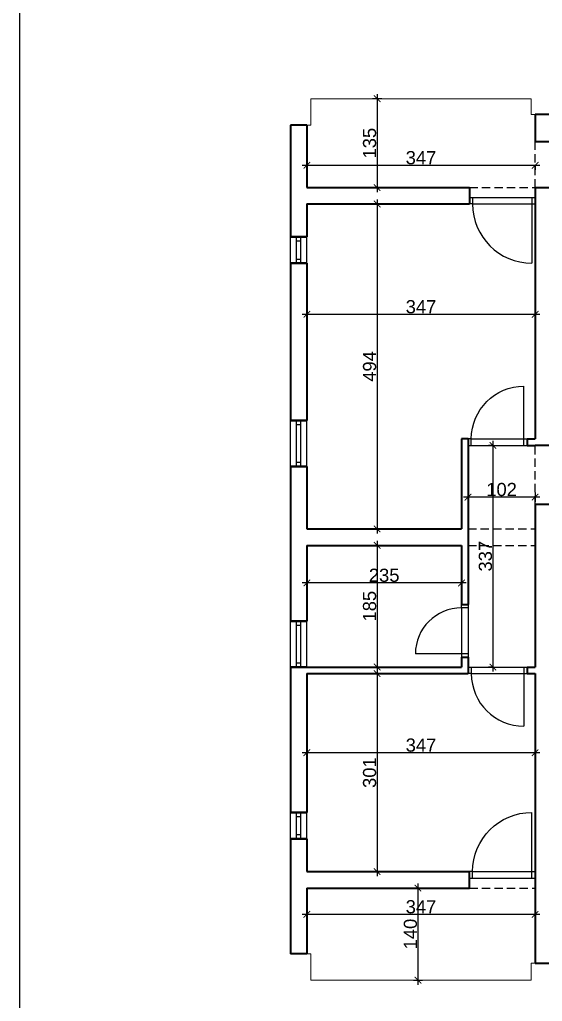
# Model space of a CAD drawing. Header units: centimetres. Extents: x 642232439 to 646206409, y 502891828 to 503284195.
# Drawn here: x 646180011 to 646180806, y 503275604 to 503277097 of the extents above; entities that cross this region are included whole.
import ezdxf

# ---------------------------------------------------------------- set-up
doc = ezdxf.new("R2010")
doc.units = ezdxf.units.CM
doc.header["$PDMODE"] = 35
doc.header["$PDSIZE"] = 0.1
doc.linetypes.add('HIDDENX2', pattern=[19.05, 12.7, -6.35])
doc.layers.add('SAST_Linija sastavnice', color=3, linetype='Continuous', plot=False)
doc.layers.add('TP_01 - 0.35', color=1, linetype='Continuous', lineweight=35)
doc.layers.add('TP_07 - 0.20', color=7, linetype='Continuous', lineweight=20)
for name, color, linetype in [('TP_Hidden', 8, 'HIDDENX2'), ('TP_Kotiranje', 3, 'Continuous'), ('TP_Otvori', 8, 'Continuous'), ('TP_Otvori.block', 8, 'Continuous')]:
    doc.layers.add(name, color=color, linetype=linetype)
doc.styles.get("Standard").update_dxf_attribs({"font": 'arial.ttf'})
doc.dimstyles.new('Radni', dxfattribs={"dimtxt": 20, "dimasz": 10, "dimexe": 7, "dimexo": 7, "dimgap": 1.25, "dimtad": 1, "dimdec": 1, "dimrnd": 0.5, "dimdsep": 46, "dimtxsty": 'Standard', "dimblk": 'ARCHTICK', "dimcen": 10, "dimdle": 7, "dimclrd": 256, "dimclre": 256, "dimadec": 1, "dimazin": 0, "dimtm": 1e-09, "dimtfac": 1, "dimtdec": 1, "dimtix": 1, "dimtmove": 0, "dimatfit": 0, "dimfxl": 7, "dimfxlon": 1, "dimarcsym": 0})

# ---------------------------------------------------------------- blocks, each defined once
blk = doc.blocks.new('*U525')
at = {"layer": 'TP_Otvori'}
for p, q in [((5, 0), (5, 90)), ((5, 0), (0, 0)), ((95, 0), (5, 0)), ((5, -10), (5, 0)), ((95, -10), (95, 0)), ((95, 0), (100, 0)), ((100, -10), (0, -10))]:
    blk.add_line(p, q, dxfattribs=at)
blk.add_arc((5, 0), 90, 0, 90, dxfattribs=at)
blk = doc.blocks.new('*U527')
at = {"layer": 'TP_01 - 0.35'}
for p, q in [((0, 0), (0, -30)), ((48, 0), (48, -30))]:
    blk.add_line(p, q, dxfattribs=at)
at = {"layer": 'TP_Otvori'}
for p, q in [((0, 0), (48, 0)), ((0, -11.3), (48, -11.3)), ((7.5, -11.3), (7.5, -18.8)), ((40.5, -11.3), (40.5, -18.8)), ((0, -18.8), (48, -18.8)), ((0, -30), (48, -30))]:
    blk.add_line(p, q, dxfattribs=at)
blk = doc.blocks.new('*U92')
at = {"layer": 'TP_01 - 0.35'}
for p, q in [((0, 0), (0, -30)), ((84, 0), (84, -30))]:
    blk.add_line(p, q, dxfattribs=at)
at = {"layer": 'TP_Otvori'}
for p, q in [((0, 0), (84, 0)), ((0, -11.3), (84, -11.3)), ((7.5, -11.3), (7.5, -18.8)), ((76.5, -11.3), (76.5, -18.8)), ((0, -18.8), (84, -18.8)), ((0, -30), (84, -30))]:
    blk.add_line(p, q, dxfattribs=at)
blk = doc.blocks.new('*U523')
at = {"layer": 'TP_Otvori'}
for p, q in [((5, 0), (5, 80)), ((5, 0), (0, 0)), ((85, 0), (5, 0)), ((5, -10), (5, 0)), ((85, -10), (85, 0)), ((85, 0), (90, 0)), ((90, -10), (0, -10))]:
    blk.add_line(p, q, dxfattribs=at)
blk.add_arc((5, 0), 80, 0, 90, dxfattribs=at)
blk = doc.blocks.new('*U524')
at = {"layer": 'TP_Otvori'}
for p, q in [((5, 0), (5, 70)), ((5, 0), (0, 0)), ((75, 0), (5, 0)), ((5, -10), (5, 0)), ((75, -10), (75, 0)), ((75, 0), (80, 0)), ((80, -10), (0, -10))]:
    blk.add_line(p, q, dxfattribs=at)
blk.add_arc((5, 0), 70, 0, 90, dxfattribs=at)
blk = doc.blocks.new('_ArchTick')
at = {"color": 0, "linetype": 'ByBlock', "const_width": 0.15}
blk.add_lwpolyline([(-0.5, -0.5), (0.5, 0.5)], dxfattribs=at)
blk = doc.blocks.new('*D178')
at = {"layer": 'Defpoints', "color": 0, "transparency": 16777216}
for p in [(646180621.1, 503276976.6), (646180554.4, 503276841.6), (646180621.1, 503276841.6)]:
    blk.add_point(p, dxfattribs=at)
at = {"layer": 'TP_Kotiranje', "lineweight": -2, "transparency": 16777216}
for p, q in [((646180561.4, 503276976.6), (646180547.4, 503276976.6)), ((646180554.4, 503276983.6), (646180554.4, 503276834.6)), ((646180561.4, 503276841.6), (646180547.4, 503276841.6))]:
    blk.add_line(p, q, dxfattribs=at)
at = {"layer": 'TP_Kotiranje', "lineweight": -2, "transparency": 16777216, "xscale": 10, "yscale": 10, "zscale": 10}
for p, rotation in [((646180554.4, 503276976.6), 90), ((646180554.4, 503276841.6), 270)]:
    blk.add_blockref('_ArchTick', p, dxfattribs=dict(at, rotation=rotation))
at = {"layer": 'TP_Kotiranje', "color": 0, "transparency": 16777216, "insert": (646180543, 503276909.1), "char_height": 20, "attachment_point": 5, "rotation": 90}
blk.add_mtext('135', dxfattribs=at)
blk = doc.blocks.new('*D179')
at = {"layer": 'Defpoints', "color": 0, "transparency": 16777216}
for p in [(646180554.4, 503276816.6), (646180554.4, 503276322.6), (646180554.4, 503276322.6)]:
    blk.add_point(p, dxfattribs=at)
at = {"layer": 'TP_Kotiranje', "lineweight": -2, "transparency": 16777216}
for p, q in [((646180554.4, 503276823.6), (646180554.4, 503276315.6)), ((646180554.4, 503276816.6), (646180547.4, 503276816.6)), ((646180554.4, 503276322.6), (646180547.4, 503276322.6))]:
    blk.add_line(p, q, dxfattribs=at)
at = {"layer": 'TP_Kotiranje', "lineweight": -2, "transparency": 16777216, "xscale": 10, "yscale": 10, "zscale": 10}
for p, rotation in [((646180554.4, 503276816.6), 90), ((646180554.4, 503276322.6), 270)]:
    blk.add_blockref('_ArchTick', p, dxfattribs=dict(at, rotation=rotation))
at = {"layer": 'TP_Kotiranje', "color": 0, "transparency": 16777216, "insert": (646180543, 503276569.6), "char_height": 20, "attachment_point": 5, "rotation": 90}
blk.add_mtext('494', dxfattribs=at)
blk = doc.blocks.new('*D180')
at = {"layer": 'Defpoints', "color": 0, "transparency": 16777216}
for p in [(646180554.4, 503276297.6), (646180554.4, 503276112.6), (646180554.4, 503276112.6)]:
    blk.add_point(p, dxfattribs=at)
at = {"layer": 'TP_Kotiranje', "lineweight": -2, "transparency": 16777216}
for p, q in [((646180554.4, 503276304.6), (646180554.4, 503276105.6)), ((646180554.4, 503276297.6), (646180547.4, 503276297.6)), ((646180554.4, 503276112.6), (646180547.4, 503276112.6))]:
    blk.add_line(p, q, dxfattribs=at)
at = {"layer": 'TP_Kotiranje', "lineweight": -2, "transparency": 16777216, "xscale": 10, "yscale": 10, "zscale": 10}
for p, rotation in [((646180554.4, 503276297.6), 90), ((646180554.4, 503276112.6), 270)]:
    blk.add_blockref('_ArchTick', p, dxfattribs=dict(at, rotation=rotation))
at = {"layer": 'TP_Kotiranje', "color": 0, "transparency": 16777216, "insert": (646180543, 503276205.1), "char_height": 20, "attachment_point": 5, "rotation": 90}
blk.add_mtext('185', dxfattribs=at)
blk = doc.blocks.new('*D181')
at = {"layer": 'Defpoints', "color": 0, "transparency": 16777216}
for p in [(646180554.4, 503276102.6), (646180554.4, 503275801.6), (646180554.4, 503275801.6)]:
    blk.add_point(p, dxfattribs=at)
at = {"layer": 'TP_Kotiranje', "lineweight": -2, "transparency": 16777216}
for p, q in [((646180554.4, 503276109.6), (646180554.4, 503275794.6)), ((646180554.4, 503276102.6), (646180547.4, 503276102.6)), ((646180554.4, 503275801.6), (646180547.4, 503275801.6))]:
    blk.add_line(p, q, dxfattribs=at)
at = {"layer": 'TP_Kotiranje', "lineweight": -2, "transparency": 16777216, "xscale": 10, "yscale": 10, "zscale": 10}
for p, rotation in [((646180554.4, 503276102.6), 90), ((646180554.4, 503275801.6), 270)]:
    blk.add_blockref('_ArchTick', p, dxfattribs=dict(at, rotation=rotation))
at = {"layer": 'TP_Kotiranje', "color": 0, "transparency": 16777216, "insert": (646180543, 503275952.1), "char_height": 20, "attachment_point": 5, "rotation": 90}
blk.add_mtext('301', dxfattribs=at)
blk = doc.blocks.new('*D182')
at = {"layer": 'Defpoints', "color": 0, "transparency": 16777216}
for p in [(646180571.1, 503275776.6), (646180571.1, 503275636.6), (646180616.5, 503275636.6)]:
    blk.add_point(p, dxfattribs=at)
at = {"layer": 'TP_Kotiranje', "lineweight": -2, "transparency": 16777216}
for p, q in [((646180616.5, 503275783.6), (646180616.5, 503275629.6)), ((646180609.5, 503275776.6), (646180623.5, 503275776.6)), ((646180609.5, 503275636.6), (646180623.5, 503275636.6))]:
    blk.add_line(p, q, dxfattribs=at)
at = {"layer": 'TP_Kotiranje', "lineweight": -2, "transparency": 16777216, "xscale": 10, "yscale": 10, "zscale": 10}
for p, rotation in [((646180616.5, 503275776.6), 90), ((646180616.5, 503275636.6), 270)]:
    blk.add_blockref('_ArchTick', p, dxfattribs=dict(at, rotation=rotation))
at = {"layer": 'TP_Kotiranje', "color": 0, "transparency": 16777216, "insert": (646180605.1, 503275706.6), "char_height": 20, "attachment_point": 5, "rotation": 90}
blk.add_mtext('140', dxfattribs=at)
blk = doc.blocks.new('*D183')
at = {"layer": 'Defpoints', "color": 0, "transparency": 16777216}
for p in [(646180447.6, 503275982.3), (646180447.6, 503275882.6), (646180794.6, 503275882.6)]:
    blk.add_point(p, dxfattribs=at)
at = {"layer": 'TP_Kotiranje', "lineweight": -2, "transparency": 16777216}
for p, q in [((646180447.6, 503275975.3), (646180447.6, 503275989.3)), ((646180794.6, 503275975.3), (646180794.6, 503275989.3)), ((646180801.6, 503275982.3), (646180440.6, 503275982.3))]:
    blk.add_line(p, q, dxfattribs=at)
at = {"layer": 'TP_Kotiranje', "lineweight": -2, "transparency": 16777216, "xscale": 10, "yscale": 10, "zscale": 10, "rotation": 180}
blk.add_blockref('_ArchTick', (646180447.6, 503275982.3), dxfattribs=at)
at = {"layer": 'TP_Kotiranje', "lineweight": -2, "transparency": 16777216, "xscale": 10, "yscale": 10, "zscale": 10}
blk.add_blockref('_ArchTick', (646180794.6, 503275982.3), dxfattribs=at)
at = {"layer": 'TP_Kotiranje', "color": 0, "transparency": 16777216, "insert": (646180621.1, 503275993.8), "char_height": 20, "attachment_point": 5}
blk.add_mtext('347', dxfattribs=at)
blk = doc.blocks.new('*D220')
at = {"layer": 'Defpoints', "color": 0, "transparency": 16777216}
for p in [(646180447.6, 503276889.1), (646180794.6, 503276876.6), (646180794.6, 503276875.5)]:
    blk.add_point(p, dxfattribs=at)
at = {"layer": 'TP_Kotiranje', "lineweight": -2, "transparency": 16777216}
for p, q in [((646180440.6, 503276875.5), (646180801.6, 503276875.5)), ((646180447.6, 503276882.1), (646180447.6, 503276868.5)), ((646180794.6, 503276875.5), (646180794.6, 503276868.5))]:
    blk.add_line(p, q, dxfattribs=at)
at = {"layer": 'TP_Kotiranje', "lineweight": -2, "transparency": 16777216, "xscale": 10, "yscale": 10, "zscale": 10, "rotation": 180}
blk.add_blockref('_ArchTick', (646180447.6, 503276875.5), dxfattribs=at)
at = {"layer": 'TP_Kotiranje', "lineweight": -2, "transparency": 16777216, "xscale": 10, "yscale": 10, "zscale": 10}
blk.add_blockref('_ArchTick', (646180794.6, 503276875.5), dxfattribs=at)
at = {"layer": 'TP_Kotiranje', "color": 0, "transparency": 16777216, "insert": (646180621.1, 503276886.9), "char_height": 20, "attachment_point": 5}
blk.add_mtext('347', dxfattribs=at)
blk = doc.blocks.new('*D221')
at = {"layer": 'Defpoints', "color": 0, "transparency": 16777216}
for p in [(646180794.6, 503276648.9), (646180447.6, 503276607.1), (646180794.6, 503276607.1)]:
    blk.add_point(p, dxfattribs=at)
at = {"layer": 'TP_Kotiranje', "lineweight": -2, "transparency": 16777216}
for p, q in [((646180440.6, 503276648.9), (646180801.6, 503276648.9)), ((646180447.6, 503276641.9), (646180447.6, 503276655.9)), ((646180794.6, 503276641.9), (646180794.6, 503276655.9))]:
    blk.add_line(p, q, dxfattribs=at)
at = {"layer": 'TP_Kotiranje', "lineweight": -2, "transparency": 16777216, "xscale": 10, "yscale": 10, "zscale": 10, "rotation": 180}
blk.add_blockref('_ArchTick', (646180447.6, 503276648.9), dxfattribs=at)
at = {"layer": 'TP_Kotiranje', "lineweight": -2, "transparency": 16777216, "xscale": 10, "yscale": 10, "zscale": 10}
blk.add_blockref('_ArchTick', (646180794.6, 503276648.9), dxfattribs=at)
at = {"layer": 'TP_Kotiranje', "color": 0, "transparency": 16777216, "insert": (646180621.1, 503276660.3), "char_height": 20, "attachment_point": 5}
blk.add_mtext('347', dxfattribs=at)
blk = doc.blocks.new('*D222')
at = {"layer": 'Defpoints', "color": 0, "transparency": 16777216}
for p in [(646180692.6, 503276391.1), (646180794.6, 503276391.1), (646180692.6, 503276370.9)]:
    blk.add_point(p, dxfattribs=at)
at = {"layer": 'TP_Kotiranje', "lineweight": -2, "transparency": 16777216}
for p, q in [((646180692.6, 503276377.9), (646180692.6, 503276363.9)), ((646180794.6, 503276377.9), (646180794.6, 503276363.9)), ((646180801.6, 503276370.9), (646180685.6, 503276370.9))]:
    blk.add_line(p, q, dxfattribs=at)
at = {"layer": 'TP_Kotiranje', "lineweight": -2, "transparency": 16777216, "xscale": 10, "yscale": 10, "zscale": 10, "rotation": 180}
blk.add_blockref('_ArchTick', (646180692.6, 503276370.9), dxfattribs=at)
at = {"layer": 'TP_Kotiranje', "lineweight": -2, "transparency": 16777216, "xscale": 10, "yscale": 10, "zscale": 10}
blk.add_blockref('_ArchTick', (646180794.6, 503276370.9), dxfattribs=at)
at = {"layer": 'TP_Kotiranje', "color": 0, "transparency": 16777216, "insert": (646180743.6, 503276382.4), "char_height": 20, "attachment_point": 5}
blk.add_mtext('102', dxfattribs=at)
blk = doc.blocks.new('*D223')
at = {"layer": 'Defpoints', "color": 0, "transparency": 16777216}
for p in [(646180737.6, 503276449.6), (646180730.5, 503276112.6), (646180737.6, 503276112.6)]:
    blk.add_point(p, dxfattribs=at)
at = {"layer": 'TP_Kotiranje', "lineweight": -2, "transparency": 16777216}
for p, q in [((646180730.5, 503276456.6), (646180730.5, 503276105.6)), ((646180730.6, 503276449.6), (646180723.5, 503276449.6)), ((646180730.6, 503276112.6), (646180723.5, 503276112.6))]:
    blk.add_line(p, q, dxfattribs=at)
at = {"layer": 'TP_Kotiranje', "lineweight": -2, "transparency": 16777216, "xscale": 10, "yscale": 10, "zscale": 10}
for p, rotation in [((646180730.5, 503276449.6), 90), ((646180730.5, 503276112.6), 270)]:
    blk.add_blockref('_ArchTick', p, dxfattribs=dict(at, rotation=rotation))
at = {"layer": 'TP_Kotiranje', "color": 0, "transparency": 16777216, "insert": (646180719.1, 503276281.1), "char_height": 20, "attachment_point": 5, "rotation": 90}
blk.add_mtext('337', dxfattribs=at)
blk = doc.blocks.new('*D224')
at = {"layer": 'Defpoints', "color": 0, "transparency": 16777216}
for p in [(646180447.6, 503276240.5), (646180447.6, 503276207.6), (646180682.6, 503276207.6)]:
    blk.add_point(p, dxfattribs=at)
at = {"layer": 'TP_Kotiranje', "lineweight": -2, "transparency": 16777216}
for p, q in [((646180447.6, 503276233.5), (646180447.6, 503276247.5)), ((646180682.6, 503276233.5), (646180682.6, 503276247.5)), ((646180689.6, 503276240.5), (646180440.6, 503276240.5))]:
    blk.add_line(p, q, dxfattribs=at)
at = {"layer": 'TP_Kotiranje', "lineweight": -2, "transparency": 16777216, "xscale": 10, "yscale": 10, "zscale": 10, "rotation": 180}
blk.add_blockref('_ArchTick', (646180447.6, 503276240.5), dxfattribs=at)
at = {"layer": 'TP_Kotiranje', "lineweight": -2, "transparency": 16777216, "xscale": 10, "yscale": 10, "zscale": 10}
blk.add_blockref('_ArchTick', (646180682.6, 503276240.5), dxfattribs=at)
at = {"layer": 'TP_Kotiranje', "color": 0, "transparency": 16777216, "insert": (646180565.1, 503276252), "char_height": 20, "attachment_point": 5}
blk.add_mtext('235', dxfattribs=at)
blk = doc.blocks.new('*D225')
at = {"layer": 'Defpoints', "color": 0, "transparency": 16777216}
for p in [(646180447.6, 503275736.5), (646180447.6, 503275676.6), (646180794.6, 503275662.6)]:
    blk.add_point(p, dxfattribs=at)
at = {"layer": 'TP_Kotiranje', "lineweight": -2, "transparency": 16777216}
for p, q in [((646180801.6, 503275736.5), (646180440.6, 503275736.5)), ((646180447.6, 503275729.5), (646180447.6, 503275743.5)), ((646180794.6, 503275729.5), (646180794.6, 503275743.5))]:
    blk.add_line(p, q, dxfattribs=at)
at = {"layer": 'TP_Kotiranje', "lineweight": -2, "transparency": 16777216, "xscale": 10, "yscale": 10, "zscale": 10, "rotation": 180}
blk.add_blockref('_ArchTick', (646180447.6, 503275736.5), dxfattribs=at)
at = {"layer": 'TP_Kotiranje', "lineweight": -2, "transparency": 16777216, "xscale": 10, "yscale": 10, "zscale": 10}
blk.add_blockref('_ArchTick', (646180794.6, 503275736.5), dxfattribs=at)
at = {"layer": 'TP_Kotiranje', "color": 0, "transparency": 16777216, "insert": (646180621.1, 503275748), "char_height": 20, "attachment_point": 5}
blk.add_mtext('347', dxfattribs=at)

msp = doc.modelspace()

# ---------------------------------------------------------------- linework, layer by layer
at = {"layer": 'SAST_Linija sastavnice'}
msp.add_lwpolyline([(646183908.92, 503277435.11), (646180010.92, 503277435.11), (646180010.92, 503274569.11), (646183908.92, 503274569.11)], close=True, dxfattribs=at)
at = {"layer": 'TP_01 - 0.35'}
for p, q in [((646180794.61, 503276952.59), (646180794.61, 503276911.59)), ((646180819.61, 503276952.59), (646180794.61, 503276952.59)), ((646180422.61, 503276936.59), (646180422.61, 503276766.59)), ((646180447.61, 503276936.59), (646180422.61, 503276936.59)), ((646180447.61, 503276936.59), (646180447.61, 503276841.59)), ((646180794.61, 503276911.59), (646180819.61, 503276911.59)), ((646180447.61, 503276841.59), (646180694.61, 503276841.59)), ((646180694.61, 503276841.59), (646180694.61, 503276816.59)), ((646180794.61, 503276841.59), (646180794.61, 503276459.59)), ((646180794.61, 503276841.59), (646180819.61, 503276841.59)), ((646180447.61, 503276816.59), (646180447.61, 503276766.59)), ((646180447.61, 503276816.59), (646180694.61, 503276816.59)), ((646180447.61, 503276766.59), (646180422.61, 503276766.59)), ((646180422.61, 503276726.59), (646180422.61, 503276487.59)), ((646180447.61, 503276726.59), (646180422.61, 503276726.59)), ((646180447.61, 503276726.59), (646180447.61, 503276487.59)), ((646180447.61, 503276487.59), (646180422.61, 503276487.59)), ((646180682.61, 503276459.59), (646180682.61, 503276322.59)), ((646180692.61, 503276459.59), (646180682.61, 503276459.59)), ((646180692.61, 503276459.59), (646180692.61, 503276207.59)), ((646180782.61, 503276459.59), (646180794.61, 503276459.59)), ((646180782.61, 503276459.59), (646180782.61, 503276449.59)), ((646180782.61, 503276449.59), (646180794.61, 503276449.59)), ((646180819.61, 503276449.59), (646180794.61, 503276449.59)), ((646180422.61, 503276417.59), (646180422.61, 503276182.59)), ((646180447.61, 503276417.59), (646180422.61, 503276417.59)), ((646180447.61, 503276417.59), (646180447.61, 503276322.59)), ((646180794.61, 503276359.59), (646180794.61, 503276297.59)), ((646180819.61, 503276359.59), (646180794.61, 503276359.59)), ((646180447.61, 503276322.59), (646180682.61, 503276322.59)), ((646180447.61, 503276297.59), (646180447.61, 503276182.59)), ((646180447.61, 503276297.59), (646180682.61, 503276297.59)), ((646180682.61, 503276297.59), (646180682.61, 503276207.59)), ((646180794.61, 503276297.59), (646180794.61, 503276112.59)), ((646180682.61, 503276207.59), (646180692.61, 503276207.59)), ((646180447.61, 503276182.59), (646180422.61, 503276182.59)), ((646180682.61, 503276127.59), (646180682.61, 503276112.59)), ((646180682.61, 503276127.59), (646180692.61, 503276127.59)), ((646180692.61, 503276127.59), (646180692.61, 503276112.59)), ((646180422.61, 503276112.59), (646180422.61, 503275891.59)), ((646180447.61, 503276112.59), (646180422.61, 503276112.59)), ((646180447.61, 503276112.59), (646180682.61, 503276112.59)), ((646180692.61, 503276112.59), (646180692.61, 503276102.59)), ((646180782.61, 503276112.59), (646180794.61, 503276112.59)), ((646180782.61, 503276112.59), (646180782.61, 503276102.59)), ((646180447.61, 503276102.59), (646180447.61, 503275891.59)), ((646180447.61, 503276102.59), (646180692.61, 503276102.59)), ((646180782.61, 503276102.59), (646180794.61, 503276102.59)), ((646180794.61, 503276102.59), (646180794.61, 503275662.59)), ((646180447.61, 503275891.59), (646180422.61, 503275891.59)), ((646180422.61, 503275851.59), (646180422.61, 503275676.59)), ((646180447.61, 503275851.59), (646180422.61, 503275851.59)), ((646180447.61, 503275851.59), (646180447.61, 503275801.59)), ((646180447.61, 503275801.59), (646180694.61, 503275801.59)), ((646180694.61, 503275776.59), (646180694.61, 503275801.59)), ((646180447.61, 503275776.59), (646180447.61, 503275676.59)), ((646180447.61, 503275776.59), (646180694.61, 503275776.59)), ((646180447.61, 503275676.59), (646180422.61, 503275676.59)), ((646180794.61, 503275662.59), (646180819.61, 503275662.59))]:
    msp.add_line(p, q, dxfattribs=at)
at = {"layer": 'TP_07 - 0.20'}
for p, q in [((646180453.61, 503276976.59), (646180788.61, 503276976.59)), ((646180453.61, 503276976.59), (646180453.61, 503276936.59)), ((646180788.61, 503276976.59), (646180788.61, 503276952.59)), ((646180794.61, 503276952.59), (646180788.61, 503276952.59)), ((646180453.61, 503276936.59), (646180447.61, 503276936.59)), ((646180447.61, 503276936.59), (646180447.61, 503276936.59)), ((646180453.61, 503275676.59), (646180447.61, 503275676.59)), ((646180447.61, 503275676.59), (646180447.61, 503275676.59)), ((646180453.61, 503275676.59), (646180453.61, 503275636.59)), ((646180788.61, 503275662.59), (646180788.61, 503275636.59)), ((646180794.61, 503275662.59), (646180788.61, 503275662.59)), ((646180453.61, 503275636.59), (646180788.61, 503275636.59))]:
    msp.add_line(p, q, dxfattribs=at)
at = {"layer": 'TP_Hidden'}
for p, q in [((646180794.61, 503276841.59), (646180794.61, 503276911.59)), ((646180694.61, 503276841.59), (646180794.61, 503276841.59)), ((646180794.61, 503276359.59), (646180794.61, 503276449.59)), ((646180692.61, 503276322.59), (646180794.61, 503276322.59)), ((646180692.61, 503276297.59), (646180794.61, 503276297.59)), ((646180694.61, 503275776.59), (646180794.61, 503275776.59))]:
    msp.add_line(p, q, dxfattribs=at)

# ---------------------------------------------------------------- block references
at = {"layer": 'TP_Otvori.block'}
for name, p, rotation in [('*U525', (646180794.61, 503276816.59), 180), ('*U524', (646180682.61, 503276127.59), 89.99999999999999), ('*U523', (646180782.61, 503276102.59), 180)]:
    msp.add_blockref(name, p, dxfattribs=dict(at, rotation=rotation))
at = {"layer": 'TP_Otvori.block', "xscale": 0.8333333856529689, "yscale": 0.8333333856529689, "zscale": 0.8333333856529689, "rotation": 90}
for name, p in [('*U527', (646180422.61, 503276726.59)), ('*U92', (646180422.61, 503276417.59)), ('*U92', (646180422.61, 503276112.59)), ('*U527', (646180422.61, 503275851.59))]:
    msp.add_blockref(name, p, dxfattribs=at)
at = {"layer": 'TP_Otvori.block', "xscale": -1}
for name, p in [('*U523', (646180782.61, 503276459.59)), ('*U525', (646180794.61, 503275801.59))]:
    msp.add_blockref(name, p, dxfattribs=at)

# ---------------------------------------------------------------- dimensions: what is measured, and where the dimension line sits
at = {"layer": 'TP_Kotiranje'}
for base, p1, p2, picture, middle in [((646180554.45, 503276841.59), (646180621.11, 503276976.59), (646180621.11, 503276841.59), '*D178', (646180542.98, 503276909.09)), ((646180554.45, 503276322.59), (646180554.45, 503276816.59), (646180554.45, 503276322.59), '*D179', (646180542.99, 503276569.59)), ((646180730.55, 503276112.59), (646180737.61, 503276449.59), (646180737.61, 503276112.59), '*D223', (646180719.08, 503276281.09)), ((646180554.45, 503276112.59), (646180554.45, 503276297.59), (646180554.45, 503276112.59), '*D180', (646180542.99, 503276205.09)), ((646180554.45, 503275801.59), (646180554.45, 503276102.59), (646180554.45, 503275801.59), '*D181', (646180542.98, 503275952.09)), ((646180616.54, 503275636.59), (646180571.11, 503275776.59), (646180571.11, 503275636.59), '*D182', (646180605.08, 503275706.59))]:
    dim = msp.add_linear_dim(base=base, p1=p1, p2=p2, angle=90, dimstyle='Radni', dxfattribs=at)
    dim.commit()
    dim.dimension.update_dxf_attribs({"geometry": picture, "text_midpoint": middle})
for base, p1, p2, picture, middle in [((646180794.61, 503276875.47), (646180447.61, 503276889.09), (646180794.61, 503276876.59), '*D220', (646180621.11, 503276886.93)), ((646180794.61, 503276648.86), (646180447.61, 503276607.09), (646180794.61, 503276607.09), '*D221', (646180621.11, 503276660.33)), ((646180692.61, 503276370.92), (646180794.61, 503276391.09), (646180692.61, 503276391.09), '*D222', (646180743.61, 503276382.38)), ((646180447.61, 503276240.54), (646180682.61, 503276207.59), (646180447.61, 503276207.59), '*D224', (646180565.11, 503276252.01)), ((646180447.61, 503275982.34), (646180794.61, 503275882.59), (646180447.61, 503275882.59), '*D183', (646180621.11, 503275993.81)), ((646180447.61, 503275736.53), (646180794.61, 503275662.59), (646180447.61, 503275676.59), '*D225', (646180621.11, 503275748))]:
    dim = msp.add_linear_dim(base=base, p1=p1, p2=p2, dimstyle='Radni', dxfattribs=at)
    dim.commit()
    dim.dimension.update_dxf_attribs({"geometry": picture, "text_midpoint": middle})

doc.saveas('drawing.dxf')
